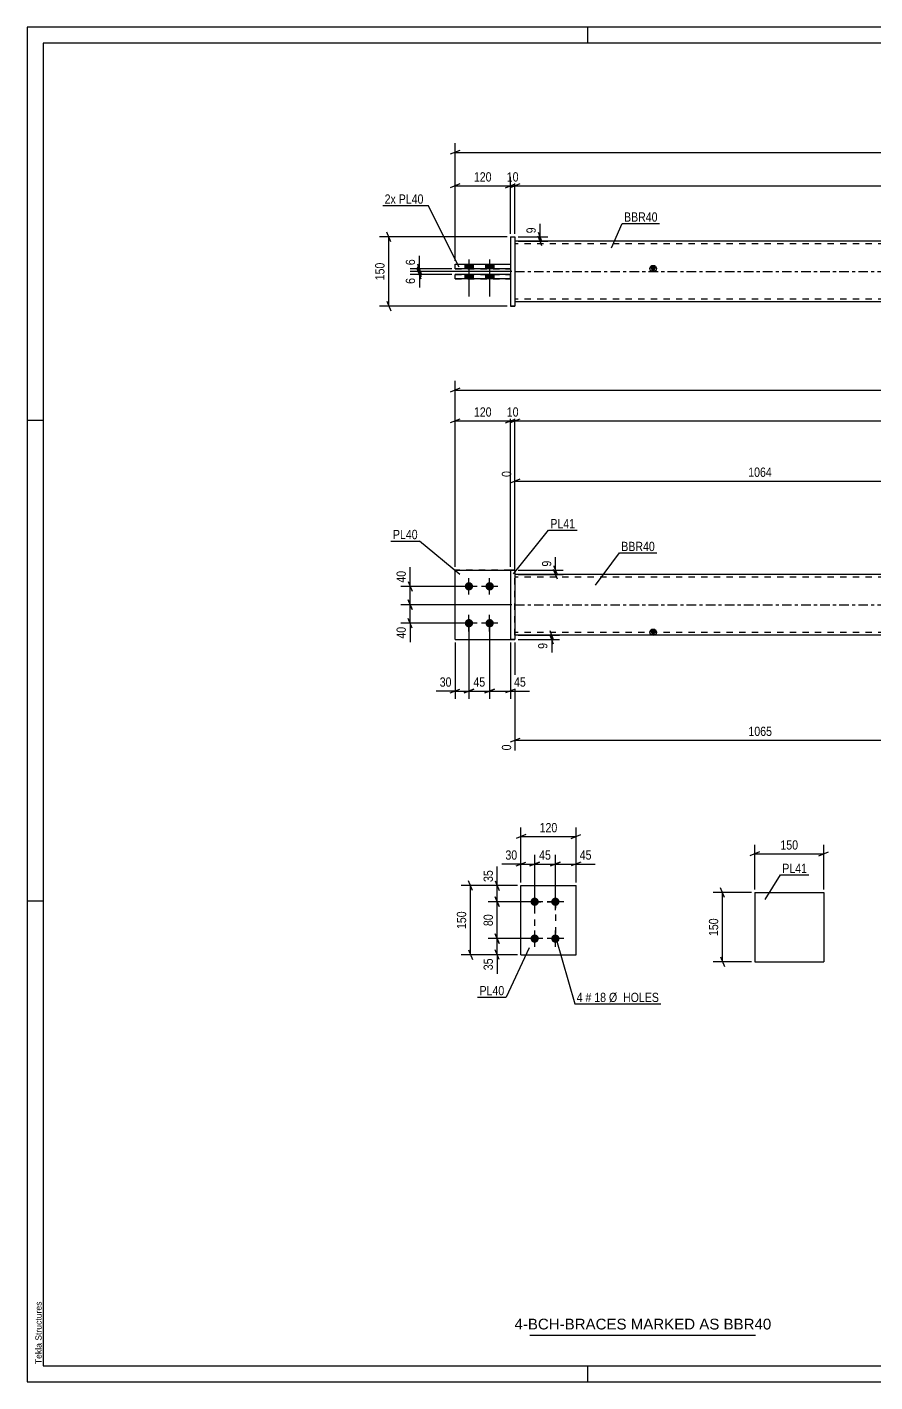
# Model space of a CAD drawing. Header units: millimetres. Extents: x 0 to 594, y 0 to 420.
# Drawn here: x 0 to 263.1, y 0 to 420 of the extents above; entities that cross this region are included whole.
import ezdxf

# ---------------------------------------------------------------- set-up
doc = ezdxf.new("R2010")
doc.units = ezdxf.units.MM
doc.linetypes.add('DXK_LINE_DOT2', pattern=[3.9198, 1.9599, -1.9599])
doc.linetypes.add('DXK_LINE_DOT3', pattern=[5.9187, 2.979, -0.9799, 0.9799, -0.9799])
doc.styles.add('Arial', font='ARIAL.TTF', dxfattribs={"height": 0.2})
doc.styles.add('Arial Narrow', font='ARIALN.TTF', dxfattribs={"height": 0.2})

# ---------------------------------------------------------------- blocks, each defined once
blk = doc.blocks.new('Unknown-581589519-1129')
at = {"color": 5, "linetype": 'Continuous'}
for p, q in [((594, 420), (0, 420)), ((0, 420), (0, 0)), ((174, 415), (174, 420)), ((589, 415), (5, 415)), ((5, 415), (5, 5)), ((5, 298), (0, 298)), ((5, 149), (0, 149)), ((5, 5), (589, 5)), ((174, 0), (174, 5)), ((0, 0), (594, 0))]:
    blk.add_line(p, q, dxfattribs=at)
at = {"color": 174, "linetype": 'Continuous', "style": 'Arial'}
blk.add_text('Tekla Structures', height=1.9102, rotation=90, dxfattribs=at).set_placement((4.5, 5.5))
blk = doc.blocks.new('Bolt-581589519-2187 - 2153')
at = {"linetype": 'Continuous'}
for points in [[(157.49, 147.56), (157.22, 147.59), (156.97, 147.67), (156.73, 147.8), (156.53, 147.98), (156.38, 148.2), (156.27, 148.45), (156.21, 148.71), (156.21, 148.98), (156.27, 149.24), (156.38, 149.49), (156.53, 149.7), (156.73, 149.88), (156.97, 150.02), (157.22, 150.1), (157.49, 150.13), (157.76, 150.1), (158.01, 150.02), (158.24, 149.88), (158.44, 149.7), (158.6, 149.49), (158.71, 149.24), (158.77, 148.98), (158.77, 148.71), (158.71, 148.45), (158.6, 148.2), (158.44, 147.98), (158.24, 147.8), (158.01, 147.67), (157.76, 147.59)], [(163.92, 147.56), (163.65, 147.59), (163.39, 147.67), (163.16, 147.8), (162.96, 147.98), (162.8, 148.2), (162.69, 148.45), (162.64, 148.71), (162.64, 148.98), (162.69, 149.24), (162.8, 149.49), (162.96, 149.7), (163.16, 149.88), (163.39, 150.02), (163.65, 150.1), (163.92, 150.13), (164.18, 150.1), (164.44, 150.02), (164.67, 149.88), (164.87, 149.7), (165.03, 149.49), (165.14, 149.24), (165.2, 148.98), (165.2, 148.71), (165.14, 148.45), (165.03, 148.2), (164.87, 147.98), (164.67, 147.8), (164.44, 147.67), (164.18, 147.59)], [(157.49, 136.13), (157.22, 136.16), (156.97, 136.24), (156.73, 136.37), (156.53, 136.55), (156.38, 136.77), (156.27, 137.02), (156.21, 137.28), (156.21, 137.55), (156.27, 137.81), (156.38, 138.06), (156.53, 138.28), (156.73, 138.46), (156.97, 138.59), (157.22, 138.67), (157.49, 138.7), (157.76, 138.67), (158.01, 138.59), (158.24, 138.46), (158.44, 138.28), (158.6, 138.06), (158.71, 137.81), (158.77, 137.55), (158.77, 137.28), (158.71, 137.02), (158.6, 136.77), (158.44, 136.55), (158.24, 136.37), (158.01, 136.24), (157.76, 136.16)], [(163.92, 136.13), (163.65, 136.16), (163.39, 136.24), (163.16, 136.37), (162.96, 136.55), (162.8, 136.77), (162.69, 137.02), (162.64, 137.28), (162.64, 137.55), (162.69, 137.81), (162.8, 138.06), (162.96, 138.28), (163.16, 138.46), (163.39, 138.59), (163.65, 138.67), (163.92, 138.7), (164.18, 138.67), (164.44, 138.59), (164.67, 138.46), (164.87, 138.28), (165.03, 138.06), (165.14, 137.81), (165.2, 137.55), (165.2, 137.28), (165.14, 137.02), (165.03, 136.77), (164.87, 136.55), (164.67, 136.37), (164.44, 136.24), (164.18, 136.16)]]:
    blk.add_hatch(color=1, dxfattribs=at).paths.add_polyline_path(points)
at = {"color": 1, "linetype": 'Continuous'}
for p, q in [((157.49, 146.27), (157.49, 151.42)), ((163.92, 146.27), (163.92, 151.42)), ((160.06, 148.84), (154.92, 148.84)), ((166.49, 148.84), (161.35, 148.84)), ((157.49, 134.84), (157.49, 139.99)), ((163.92, 134.84), (163.92, 139.99)), ((160.06, 137.42), (154.92, 137.42)), ((166.49, 137.42), (161.35, 137.42))]:
    blk.add_line(p, q, dxfattribs=at)
blk = doc.blocks.new('Part-581589519-2192 - 2153')
at = {"color": 2, "linetype": 'Continuous'}
for p, q in [((153.2, 132.41), (153.2, 153.84)), ((153.2, 153.84), (170.35, 153.84)), ((170.35, 132.41), (170.35, 153.84)), ((153.2, 132.41), (153.2, 132.41)), ((153.2, 132.41), (170.35, 132.41)), ((170.35, 132.41), (170.35, 132.41))]:
    blk.add_line(p, q, dxfattribs=at)
at = {"color": 7, "linetype": 'DXK_LINE_DOT2'}
for p, q in [((153.2, 153.84), (170.35, 153.84)), ((153.2, 132.41), (153.2, 132.41)), ((153.2, 132.41), (170.35, 132.41)), ((170.35, 132.41), (170.35, 132.41))]:
    blk.add_line(p, q, dxfattribs=at)
blk = doc.blocks.new('Part-581589519-1676 - 1670')
at = {"linetype": 'Continuous'}
blk.add_hatch(color=2, dxfattribs=at).paths.add_polyline_path([(194.24, 231.49), (193.44, 232.89), (195.04, 232.89)])
at = {"color": 2, "linetype": 'Continuous'}
for p, q in [((481.61, 250.35), (151.38, 250.35)), ((481.61, 231.49), (151.38, 231.49)), ((194.24, 231.49), (193.44, 232.89)), ((193.44, 232.89), (195.04, 232.89)), ((195.04, 232.89), (194.24, 231.49))]:
    blk.add_line(p, q, dxfattribs=at)
at = {"color": 7, "linetype": 'DXK_LINE_DOT2'}
for p, q in [((151.38, 231.49), (151.38, 250.35)), ((481.61, 249.49), (151.38, 249.49)), ((303.3, 250.35), (303.3, 249.49)), ((327.88, 250.35), (327.88, 249.49)), ((481.61, 231.49), (481.61, 250.35)), ((481.61, 232.35), (151.38, 232.35)), ((303.43, 231.49), (303.43, 232.35)), ((328.01, 231.49), (328.01, 232.35))]:
    blk.add_line(p, q, dxfattribs=at)
at = {"color": 7, "linetype": 'DXK_LINE_DOT3'}
blk.add_line((151.38, 240.92), (481.61, 240.92), dxfattribs=at)
at = {"color": 2, "linetype": 'Continuous'}
blk.add_circle((194.24, 232.39), 1, dxfattribs=at)
blk = doc.blocks.new('Bolt-581589519-1685 - 1670')
at = {"linetype": 'Continuous'}
for points in [[(137.09, 245.35), (136.83, 245.37), (136.57, 245.46), (136.34, 245.59), (136.14, 245.77), (135.98, 245.99), (135.87, 246.23), (135.82, 246.5), (135.82, 246.77), (135.87, 247.03), (135.98, 247.27), (136.14, 247.49), (136.34, 247.67), (136.57, 247.81), (136.83, 247.89), (137.09, 247.92), (137.36, 247.89), (137.62, 247.81), (137.85, 247.67), (138.05, 247.49), (138.21, 247.27), (138.32, 247.03), (138.37, 246.77), (138.37, 246.5), (138.32, 246.23), (138.21, 245.99), (138.05, 245.77), (137.85, 245.59), (137.62, 245.46), (137.36, 245.37)], [(143.52, 245.35), (143.26, 245.37), (143, 245.46), (142.77, 245.59), (142.57, 245.77), (142.41, 245.99), (142.3, 246.23), (142.24, 246.5), (142.24, 246.77), (142.3, 247.03), (142.41, 247.27), (142.57, 247.49), (142.77, 247.67), (143, 247.81), (143.26, 247.89), (143.52, 247.92), (143.79, 247.89), (144.05, 247.81), (144.28, 247.67), (144.48, 247.49), (144.64, 247.27), (144.75, 247.03), (144.8, 246.77), (144.8, 246.5), (144.75, 246.23), (144.64, 245.99), (144.48, 245.77), (144.28, 245.59), (144.05, 245.46), (143.79, 245.37)], [(137.09, 233.92), (136.83, 233.95), (136.57, 234.03), (136.34, 234.16), (136.14, 234.34), (135.98, 234.56), (135.87, 234.81), (135.82, 235.07), (135.82, 235.34), (135.87, 235.6), (135.98, 235.85), (136.14, 236.06), (136.34, 236.24), (136.57, 236.38), (136.83, 236.46), (137.09, 236.49), (137.36, 236.46), (137.62, 236.38), (137.85, 236.24), (138.05, 236.06), (138.21, 235.85), (138.32, 235.6), (138.37, 235.34), (138.37, 235.07), (138.32, 234.81), (138.21, 234.56), (138.05, 234.34), (137.85, 234.16), (137.62, 234.03), (137.36, 233.95)], [(143.52, 233.92), (143.26, 233.95), (143, 234.03), (142.77, 234.16), (142.57, 234.34), (142.41, 234.56), (142.3, 234.81), (142.24, 235.07), (142.24, 235.34), (142.3, 235.6), (142.41, 235.85), (142.57, 236.06), (142.77, 236.24), (143, 236.38), (143.26, 236.46), (143.52, 236.49), (143.79, 236.46), (144.05, 236.38), (144.28, 236.24), (144.48, 236.06), (144.64, 235.85), (144.75, 235.6), (144.8, 235.34), (144.8, 235.07), (144.75, 234.81), (144.64, 234.56), (144.48, 234.34), (144.28, 234.16), (144.05, 234.03), (143.79, 233.95)]]:
    blk.add_hatch(color=1, dxfattribs=at).paths.add_polyline_path(points)
at = {"color": 1, "linetype": 'Continuous'}
for p, q in [((137.09, 244.06), (137.09, 249.2)), ((143.52, 244.06), (143.52, 249.2)), ((139.67, 246.63), (134.52, 246.63)), ((146.09, 246.63), (140.95, 246.63)), ((139.67, 235.2), (134.52, 235.2)), ((137.09, 232.63), (137.09, 237.77)), ((146.09, 235.2), (140.95, 235.2)), ((143.52, 232.63), (143.52, 237.77))]:
    blk.add_line(p, q, dxfattribs=at)
blk = doc.blocks.new('Part-581589519-1696 - 1670')
at = {"color": 2, "linetype": 'Continuous'}
for p, q in [((151.38, 251.63), (149.95, 251.63)), ((149.95, 251.63), (149.95, 230.2)), ((151.38, 251.63), (151.38, 251.63)), ((151.38, 251.63), (151.38, 230.2)), ((149.95, 230.2), (151.38, 230.2))]:
    blk.add_line(p, q, dxfattribs=at)
at = {"color": 7, "linetype": 'DXK_LINE_DOT2'}
for p, q in [((149.95, 251.63), (151.38, 251.63)), ((151.38, 230.2), (149.95, 230.2))]:
    blk.add_line(p, q, dxfattribs=at)
blk = doc.blocks.new('Part-581589519-1701 - 1670')
at = {"color": 7, "linetype": 'DXK_LINE_DOT2'}
for p, q in [((132.81, 230.2), (132.81, 251.63)), ((132.81, 251.63), (149.95, 251.63)), ((149.95, 251.63), (132.81, 251.63)), ((149.95, 251.63), (149.95, 230.2)), ((132.81, 230.2), (132.81, 230.2)), ((132.81, 230.2), (149.95, 230.2)), ((132.81, 230.2), (149.95, 230.2)), ((149.95, 230.2), (149.95, 230.2))]:
    blk.add_line(p, q, dxfattribs=at)
blk = doc.blocks.new('Part-581589519-1706 - 1670')
at = {"color": 2, "linetype": 'Continuous'}
for p, q in [((132.81, 230.2), (132.81, 251.63)), ((132.81, 251.63), (149.95, 251.63)), ((132.81, 230.2), (132.81, 230.2)), ((132.81, 230.2), (149.95, 230.2))]:
    blk.add_line(p, q, dxfattribs=at)
at = {"color": 7, "linetype": 'DXK_LINE_DOT2'}
for p, q in [((149.95, 251.63), (132.81, 251.63)), ((149.95, 251.63), (149.95, 230.2)), ((132.81, 230.2), (132.81, 230.2)), ((132.81, 230.2), (149.95, 230.2)), ((149.95, 230.2), (149.95, 230.2))]:
    blk.add_line(p, q, dxfattribs=at)
blk = doc.blocks.new('Part-581589519-1417 - 1366')
at = {"color": 2, "linetype": 'Continuous'}
for p, q in [((132.81, 341.91), (132.81, 343.34)), ((149.95, 343.34), (132.81, 343.34)), ((132.81, 341.91), (132.81, 341.91)), ((149.95, 341.91), (132.81, 341.91)), ((149.95, 341.91), (149.95, 343.34)), ((149.95, 341.91), (149.95, 341.91))]:
    blk.add_line(p, q, dxfattribs=at)
at = {"color": 7, "linetype": 'DXK_LINE_DOT2'}
for p, q in [((132.81, 343.34), (149.95, 343.34)), ((132.81, 341.91), (149.95, 341.91))]:
    blk.add_line(p, q, dxfattribs=at)
blk = doc.blocks.new('Bolt-581589519-1370 - 1366')
at = {"linetype": 'Continuous'}
for points in [[(135.81, 345.06), (138.38, 345.06), (138.38, 346.49), (135.81, 346.49)], [(135.81, 345.06), (138.38, 345.06), (138.38, 346.49), (135.81, 346.49)], [(142.24, 345.06), (144.81, 345.06), (144.81, 346.49), (142.24, 346.49)], [(142.24, 345.06), (144.81, 345.06), (144.81, 346.49), (142.24, 346.49)], [(135.81, 341.91), (138.38, 341.91), (138.38, 343.34), (135.81, 343.34)], [(135.81, 341.91), (138.38, 341.91), (138.38, 343.34), (135.81, 343.34)], [(142.24, 341.91), (144.81, 341.91), (144.81, 343.34), (142.24, 343.34)], [(142.24, 341.91), (144.81, 341.91), (144.81, 343.34), (142.24, 343.34)]]:
    blk.add_hatch(color=1, dxfattribs=at).paths.add_polyline_path(points)
at = {"color": 1, "linetype": 'Continuous'}
for p, q in [((135.81, 346.49), (135.81, 345.06)), ((135.81, 346.49), (135.81, 345.06)), ((137.09, 347.92), (137.09, 336.49)), ((137.09, 347.92), (137.09, 336.49)), ((138.38, 346.49), (138.38, 345.06)), ((138.38, 346.49), (138.38, 345.06)), ((142.24, 346.49), (142.24, 345.06)), ((142.24, 346.49), (142.24, 345.06)), ((143.52, 347.92), (143.52, 336.49)), ((143.52, 347.92), (143.52, 336.49)), ((144.81, 346.49), (144.81, 345.06)), ((144.81, 346.49), (144.81, 345.06)), ((135.81, 343.34), (135.81, 341.91)), ((135.81, 343.34), (135.81, 341.91)), ((138.38, 343.34), (138.38, 341.91)), ((138.38, 343.34), (138.38, 341.91)), ((142.24, 343.34), (142.24, 341.91)), ((142.24, 343.34), (142.24, 341.91)), ((144.81, 343.34), (144.81, 341.91)), ((144.81, 343.34), (144.81, 341.91))]:
    blk.add_line(p, q, dxfattribs=at)
blk = doc.blocks.new('Part-581589519-1412 - 1366')
at = {"color": 2, "linetype": 'Continuous'}
for p, q in [((132.81, 345.06), (132.81, 346.49)), ((132.81, 346.49), (149.95, 346.49)), ((132.81, 345.06), (132.81, 345.06)), ((149.95, 345.06), (132.81, 345.06)), ((149.95, 346.49), (149.95, 345.06)), ((149.95, 345.06), (149.95, 345.06))]:
    blk.add_line(p, q, dxfattribs=at)
at = {"color": 7, "linetype": 'DXK_LINE_DOT2'}
for p, q in [((132.81, 346.49), (149.95, 346.49)), ((132.81, 345.06), (149.95, 345.06))]:
    blk.add_line(p, q, dxfattribs=at)
blk = doc.blocks.new('Part-581589519-1397 - 1366')
at = {"color": 2, "linetype": 'Continuous'}
for p, q in [((149.95, 354.95), (151.38, 354.95)), ((149.95, 354.95), (149.95, 333.52)), ((151.38, 354.95), (151.38, 354.95)), ((151.38, 354.95), (151.38, 333.52)), ((151.38, 333.52), (149.95, 333.52)), ((149.95, 333.52), (149.95, 333.52))]:
    blk.add_line(p, q, dxfattribs=at)
at = {"color": 7, "linetype": 'DXK_LINE_DOT2'}
for p, q in [((149.95, 354.95), (151.38, 354.95)), ((149.95, 333.52), (151.38, 333.52)), ((149.95, 333.52), (149.95, 333.52))]:
    blk.add_line(p, q, dxfattribs=at)
blk = doc.blocks.new('Part-581589519-1454 - 1366')
at = {"linetype": 'Continuous'}
blk.add_hatch(color=2, dxfattribs=at).paths.add_polyline_path([(194.24, 344.23), (193.44, 345.63), (195.04, 345.63)])
at = {"color": 2, "linetype": 'Continuous'}
for p, q in [((481.61, 353.66), (151.38, 353.66)), ((194.24, 344.23), (193.44, 345.63)), ((193.44, 345.63), (195.04, 345.63)), ((195.04, 345.63), (194.24, 344.23)), ((327.88, 345.23), (303.3, 345.23)), ((303.3, 345.23), (303.3, 343.23)), ((303.43, 345.09), (303.43, 345.23)), ((327.88, 345.23), (327.88, 343.23)), ((327.88, 343.23), (303.3, 343.23)), ((303.43, 343.37), (303.43, 343.23)), ((481.61, 334.8), (151.38, 334.8))]:
    blk.add_line(p, q, dxfattribs=at)
at = {"color": 7, "linetype": 'DXK_LINE_DOT2'}
for p, q in [((151.38, 353.66), (151.38, 334.8)), ((481.61, 352.8), (151.38, 352.8)), ((481.61, 353.66), (481.61, 334.8)), ((303.43, 345.23), (303.43, 343.37)), ((327.88, 345.23), (328.01, 345.23)), ((328.01, 345.23), (328.01, 343.23)), ((328.01, 343.23), (327.88, 343.23)), ((481.61, 335.66), (151.38, 335.66))]:
    blk.add_line(p, q, dxfattribs=at)
at = {"color": 7, "linetype": 'DXK_LINE_DOT3'}
blk.add_line((151.38, 344.23), (481.61, 344.23), dxfattribs=at)
at = {"color": 2, "linetype": 'Continuous'}
blk.add_circle((194.24, 345.13), 1, dxfattribs=at)
blk = doc.blocks.new('Part-581589519-2396 - 2390')
at = {"color": 2, "linetype": 'Continuous'}
for p, q in [((225.77, 151.68), (225.77, 130.25)), ((225.77, 151.68), (247.19, 151.68)), ((247.19, 151.68), (247.2, 130.25)), ((225.77, 130.25), (247.2, 130.25))]:
    blk.add_line(p, q, dxfattribs=at)
blk = doc.blocks.new('Rectangle-581589519-2376 - 2153')
at = {"color": 1, "linetype": 'DXK_LINE_DOT2'}
blk.add_lwpolyline([(157.49, 148.84), (163.92, 148.84), (163.92, 137.42), (157.49, 137.42), (157.49, 148.84)], close=True, dxfattribs=at)
blk = doc.blocks.new('StraightDimension-581589519-2360 - 2153')
at = {"color": 7, "linetype": 'Continuous'}
for p, q in [((154.7, 169.65), (151.7, 168.45)), ((153.2, 154.84), (153.2, 171.9)), ((153.2, 169.05), (170.35, 169.05)), ((168.85, 168.45), (171.85, 169.65)), ((170.35, 154.84), (170.35, 171.9))]:
    blk.add_line(p, q, dxfattribs=at)
at = {"color": 0}
blk.add_wipeout([(165.12, 169.8), (165.12, 174), (158.43, 174), (158.43, 169.8)], dxfattribs=at)
at = {"color": 3, "style": 'Arial Narrow'}
blk.add_text('120', height=2.863, dxfattribs=at).set_placement((159.03, 170.4))
blk = doc.blocks.new('StraightDimension-581589519-2292 - 2153')
at = {"color": 7, "linetype": 'Continuous'}
for p, q in [((145.26, 138.92), (146.46, 135.92)), ((156.49, 137.42), (143.01, 137.42)), ((145.86, 132.42), (145.86, 137.42)), ((152.2, 132.42), (143.01, 132.42)), ((146.46, 130.92), (145.26, 133.92))]:
    blk.add_line(p, q, dxfattribs=at)
at = {"color": 0}
blk.add_wipeout([(145.11, 131.89), (140.91, 131.89), (140.91, 127.03), (145.11, 127.03)], dxfattribs=at)
at = {"color": 7, "linetype": 'Continuous'}
blk.add_line((145.86, 132.42), (145.86, 126.51), dxfattribs=at)
blk.add_line((145.86, 132.42), (145.86, 126.51), dxfattribs=at)
at = {"color": 3, "style": 'Arial Narrow'}
blk.add_text('35', height=2.863, rotation=90.0002, dxfattribs=at).set_placement((144.51, 127.63))
blk = doc.blocks.new('StraightDimension-581589519-2269 - 2153')
at = {"color": 7, "linetype": 'Continuous'}
for p, q in [((152.2, 153.84), (143.01, 153.84)), ((145.26, 155.34), (146.46, 152.34)), ((145.86, 148.84), (145.86, 153.84)), ((156.49, 148.84), (143.01, 148.84)), ((146.46, 147.34), (145.26, 150.34))]:
    blk.add_line(p, q, dxfattribs=at)
at = {"color": 0}
blk.add_wipeout([(145.11, 159.23), (140.91, 159.23), (140.91, 154.37), (145.11, 154.37)], dxfattribs=at)
at = {"color": 7, "linetype": 'Continuous'}
blk.add_line((145.86, 153.84), (145.86, 159.75), dxfattribs=at)
blk.add_line((145.86, 153.84), (145.86, 159.75), dxfattribs=at)
at = {"color": 3, "style": 'Arial Narrow'}
blk.add_text('35', height=2.863, rotation=90.0002, dxfattribs=at).set_placement((144.51, 154.97))
blk = doc.blocks.new('StraightDimension-581589519-2282 - 2153')
at = {"color": 7, "linetype": 'Continuous'}
for p, q in [((156.49, 148.84), (143.01, 148.84)), ((145.26, 150.34), (146.46, 147.34)), ((145.86, 137.42), (145.86, 148.84)), ((146.46, 135.92), (145.26, 138.92)), ((156.49, 137.42), (143.01, 137.42))]:
    blk.add_line(p, q, dxfattribs=at)
at = {"color": 0}
blk.add_wipeout([(145.11, 145.56), (140.91, 145.56), (140.91, 140.7), (145.11, 140.7)], dxfattribs=at)
at = {"color": 3, "style": 'Arial Narrow'}
blk.add_text('80', height=2.863, rotation=90.0002, dxfattribs=at).set_placement((144.51, 141.3))
blk = doc.blocks.new('StraightDimension-581589519-2306 - 2153')
at = {"color": 7, "linetype": 'Continuous'}
for p, q in [((152.2, 153.84), (134.72, 153.84)), ((138.17, 152.34), (136.97, 155.34)), ((137.57, 132.42), (137.57, 153.84)), ((152.2, 132.42), (134.72, 132.42)), ((136.97, 133.92), (138.17, 130.92))]:
    blk.add_line(p, q, dxfattribs=at)
at = {"color": 0}
blk.add_wipeout([(136.82, 146.47), (132.62, 146.47), (132.62, 139.79), (136.82, 139.79)], dxfattribs=at)
at = {"color": 3, "style": 'Arial Narrow'}
blk.add_text('150', height=2.863, rotation=90.0002, dxfattribs=at).set_placement((136.22, 140.39))
blk = doc.blocks.new('StraightDimension-581589519-2323 - 2153')
at = {"color": 7, "linetype": 'Continuous'}
for p, q in [((162.42, 159.95), (165.42, 161.15)), ((163.92, 149.84), (163.92, 163.4)), ((163.92, 160.55), (170.35, 160.55)), ((171.85, 161.15), (168.85, 159.95)), ((170.35, 154.84), (170.35, 163.4))]:
    blk.add_line(p, q, dxfattribs=at)
at = {"color": 0}
blk.add_wipeout([(175.73, 161.3), (175.73, 165.5), (170.87, 165.5), (170.87, 161.3)], dxfattribs=at)
at = {"color": 7, "linetype": 'Continuous'}
blk.add_line((170.35, 160.55), (176.25, 160.55), dxfattribs=at)
blk.add_line((170.35, 160.55), (176.25, 160.55), dxfattribs=at)
at = {"color": 3, "style": 'Arial Narrow'}
blk.add_text('45', height=2.863, dxfattribs=at).set_placement((171.47, 161.9))
blk = doc.blocks.new('StraightDimension-581589519-2336 - 2153')
at = {"color": 7, "linetype": 'Continuous'}
for p, q in [((155.99, 159.95), (158.99, 161.15)), ((157.49, 149.84), (157.49, 163.4)), ((157.49, 160.55), (163.92, 160.55)), ((165.42, 161.15), (162.42, 159.95)), ((163.92, 149.84), (163.92, 163.4))]:
    blk.add_line(p, q, dxfattribs=at)
at = {"color": 0}
blk.add_wipeout([(163.13, 161.3), (163.13, 165.5), (158.27, 165.5), (158.27, 161.3)], dxfattribs=at)
at = {"color": 3, "style": 'Arial Narrow'}
blk.add_text('45', height=2.863, dxfattribs=at).set_placement((158.87, 161.9))
blk = doc.blocks.new('StraightDimension-581589519-2346 - 2153')
at = {"color": 7, "linetype": 'Continuous'}
for p, q in [((151.7, 159.95), (154.7, 161.15)), ((153.2, 154.84), (153.2, 163.4)), ((153.2, 160.55), (157.49, 160.55)), ((158.99, 161.15), (155.99, 159.95)), ((157.49, 149.84), (157.49, 163.4))]:
    blk.add_line(p, q, dxfattribs=at)
at = {"color": 0}
blk.add_wipeout([(152.68, 161.3), (152.68, 165.5), (147.82, 165.5), (147.82, 161.3)], dxfattribs=at)
at = {"color": 7, "linetype": 'Continuous'}
blk.add_line((153.2, 160.55), (147.3, 160.55), dxfattribs=at)
blk.add_line((153.2, 160.55), (147.3, 160.55), dxfattribs=at)
at = {"color": 3, "style": 'Arial Narrow'}
blk.add_text('30', height=2.863, dxfattribs=at).set_placement((148.42, 161.9))
blk = doc.blocks.new('StraightDimension-581589519-2970 - 1670')
at = {"color": 7, "linetype": 'Continuous'}
for p, q in [((151.38, 229.2), (151.38, 195.78)), ((303.58, 230.49), (303.58, 190.3)), ((152.88, 199.51), (149.88, 198.31)), ((151.38, 198.91), (303.58, 198.91)), ((302.08, 198.31), (305.08, 199.51))]:
    blk.add_line(p, q, dxfattribs=at)
at = {"color": 0}
blk.add_wipeout([(231.73, 199.66), (231.73, 203.86), (223.22, 203.86), (223.22, 199.66)], dxfattribs=at)
at = {"color": 0, "linetype": 'Continuous'}
for points in [[(150.78, 198.21), (146.58, 198.21), (146.58, 195.18), (150.78, 195.18)], [(302.98, 198.21), (298.78, 198.21), (298.78, 189.7), (302.98, 189.7)]]:
    blk.add_wipeout(points, dxfattribs=at)
at = {"color": 3, "style": 'Arial Narrow'}
blk.add_text('1065', height=2.863, dxfattribs=at).set_placement((223.82, 200.26))
at = {"color": 3, "linetype": 'Continuous', "style": 'Arial Narrow'}
for s, height, p in [('0', 2.86, (150.18, 195.78)), ('1065', 2.863, (302.38, 190.3))]:
    blk.add_text(s, height=height, rotation=90.0002, dxfattribs=at).set_placement(p)
blk = doc.blocks.new('StraightDimension-581589519-1886 - 1670')
at = {"color": 7, "linetype": 'Continuous'}
for p, q in [((163.38, 253.13), (164.58, 250.13)), ((152.38, 251.63), (166.38, 251.63)), ((152.38, 250.35), (166.38, 250.35)), ((164.58, 248.85), (163.38, 251.85)), ((163.98, 250.35), (163.98, 251.63))]:
    blk.add_line(p, q, dxfattribs=at)
at = {"color": 0}
blk.add_wipeout([(163.23, 255.18), (159.03, 255.18), (159.03, 252.16), (163.23, 252.16)], dxfattribs=at)
at = {"color": 7, "linetype": 'Continuous'}
blk.add_line((163.98, 251.63), (163.98, 255.71), dxfattribs=at)
blk.add_line((163.98, 251.63), (163.98, 255.71), dxfattribs=at)
at = {"color": 3, "style": 'Arial Narrow'}
blk.add_text('9', height=2.86, rotation=90.0002, dxfattribs=at).set_placement((162.63, 252.76))
blk = doc.blocks.new('StraightDimension-581589519-1809 - 1670')
at = {"color": 7, "linetype": 'Continuous'}
for p, q in [((137.09, 234.2), (137.09, 211.78)), ((143.52, 234.2), (143.52, 211.78)), ((135.59, 213.58), (138.59, 214.78)), ((145.02, 214.78), (142.02, 213.58)), ((137.09, 214.18), (143.52, 214.18))]:
    blk.add_line(p, q, dxfattribs=at)
at = {"color": 0}
blk.add_wipeout([(142.74, 214.93), (142.74, 219.13), (137.88, 219.13), (137.88, 214.93)], dxfattribs=at)
at = {"color": 3, "style": 'Arial Narrow'}
blk.add_text('45', height=2.863, dxfattribs=at).set_placement((138.48, 215.53))
blk = doc.blocks.new('StraightDimension-581589519-1722 - 1670')
at = {"color": 7, "linetype": 'Continuous'}
for p, q in [((134.31, 308.04), (131.31, 306.84)), ((132.81, 252.63), (132.81, 310.29)), ((132.81, 307.44), (500.18, 307.44)), ((498.68, 306.84), (501.68, 308.04)), ((500.18, 252.63), (500.18, 310.29))]:
    blk.add_line(p, q, dxfattribs=at)
at = {"color": 0}
blk.add_wipeout([(320.75, 308.19), (320.75, 312.39), (312.24, 312.39), (312.24, 308.19)], dxfattribs=at)
at = {"color": 3, "style": 'Arial Narrow'}
blk.add_text('2572', height=2.863, dxfattribs=at).set_placement((312.84, 308.79))
blk = doc.blocks.new('StraightDimension-581589519-4063 - 1670')
at = {"color": 7, "linetype": 'Continuous'}
for p, q in [((134.31, 298.5), (131.31, 297.3)), ((132.81, 252.63), (132.81, 300.75)), ((148.45, 297.3), (151.45, 298.5)), ((149.95, 252.63), (149.95, 300.75)), ((132.81, 297.9), (149.95, 297.9))]:
    blk.add_line(p, q, dxfattribs=at)
at = {"color": 0}
blk.add_wipeout([(144.72, 298.65), (144.72, 302.85), (138.04, 302.85), (138.04, 298.65)], dxfattribs=at)
at = {"color": 3, "style": 'Arial Narrow'}
blk.add_text('120', height=2.863, dxfattribs=at).set_placement((138.64, 299.25))
blk = doc.blocks.new('StraightDimension-581589519-1799 - 1670')
at = {"color": 7, "linetype": 'Continuous'}
for p, q in [((137.09, 234.2), (137.09, 211.78)), ((132.81, 229.2), (132.81, 211.78)), ((131.31, 213.58), (134.31, 214.78)), ((138.59, 214.78), (135.59, 213.58)), ((132.81, 214.18), (137.09, 214.18))]:
    blk.add_line(p, q, dxfattribs=at)
at = {"color": 0}
blk.add_wipeout([(132.28, 214.93), (132.28, 219.13), (127.43, 219.13), (127.43, 214.93)], dxfattribs=at)
at = {"color": 7, "linetype": 'Continuous'}
blk.add_line((132.81, 214.18), (126.9, 214.18), dxfattribs=at)
blk.add_line((132.81, 214.18), (126.9, 214.18), dxfattribs=at)
at = {"color": 3, "style": 'Arial Narrow'}
blk.add_text('30', height=2.863, dxfattribs=at).set_placement((128.03, 215.53))
blk = doc.blocks.new('StraightDimension-581589519-1816 - 1670')
at = {"color": 7, "linetype": 'Continuous'}
for p, q in [((143.52, 234.2), (143.52, 211.78)), ((149.95, 229.2), (149.95, 211.78)), ((142.02, 213.58), (145.02, 214.78)), ((151.45, 214.78), (148.45, 213.58)), ((143.52, 214.18), (149.95, 214.18))]:
    blk.add_line(p, q, dxfattribs=at)
at = {"color": 0}
blk.add_wipeout([(155.33, 214.93), (155.33, 219.13), (150.48, 219.13), (150.48, 214.93)], dxfattribs=at)
at = {"color": 7, "linetype": 'Continuous'}
blk.add_line((149.95, 214.18), (155.86, 214.18), dxfattribs=at)
blk.add_line((149.95, 214.18), (155.86, 214.18), dxfattribs=at)
at = {"color": 3, "style": 'Arial Narrow'}
blk.add_text('45', height=2.863, dxfattribs=at).set_placement((151.08, 215.53))
blk = doc.blocks.new('StraightDimension-581589519-1877 - 1670')
at = {"color": 7, "linetype": 'Continuous'}
for p, q in [((152.38, 231.49), (165.18, 231.49)), ((162.18, 232.99), (163.38, 229.99)), ((163.38, 228.7), (162.18, 231.7)), ((162.78, 230.2), (162.78, 231.49)), ((152.38, 230.2), (165.18, 230.2))]:
    blk.add_line(p, q, dxfattribs=at)
at = {"color": 0}
blk.add_wipeout([(162.03, 229.68), (157.83, 229.68), (157.83, 226.65), (162.03, 226.65)], dxfattribs=at)
at = {"color": 7, "linetype": 'Continuous'}
blk.add_line((162.78, 230.2), (162.78, 226.13), dxfattribs=at)
blk.add_line((162.78, 230.2), (162.78, 226.13), dxfattribs=at)
at = {"color": 3, "style": 'Arial Narrow'}
blk.add_text('9', height=2.86, rotation=90.0002, dxfattribs=at).set_placement((161.43, 227.25))
blk = doc.blocks.new('StraightDimension-581589519-1895 - 1670')
at = {"color": 7, "linetype": 'Continuous'}
for p, q in [((118.25, 248.13), (119.45, 245.13)), ((136.09, 246.63), (116, 246.63)), ((118.85, 240.92), (118.85, 246.63)), ((150.38, 240.92), (116, 240.92)), ((119.45, 239.42), (118.25, 242.42))]:
    blk.add_line(p, q, dxfattribs=at)
at = {"color": 0}
blk.add_wipeout([(118.1, 252.01), (113.9, 252.01), (113.9, 247.16), (118.1, 247.16)], dxfattribs=at)
at = {"color": 7, "linetype": 'Continuous'}
blk.add_line((118.85, 246.63), (118.85, 252.54), dxfattribs=at)
blk.add_line((118.85, 246.63), (118.85, 252.54), dxfattribs=at)
at = {"color": 3, "style": 'Arial Narrow'}
blk.add_text('40', height=2.863, rotation=90.0002, dxfattribs=at).set_placement((117.5, 247.76))
blk = doc.blocks.new('StraightDimension-581589519-1908 - 1670')
at = {"color": 7, "linetype": 'Continuous'}
for p, q in [((150.38, 240.92), (116, 240.92)), ((118.25, 242.42), (119.45, 239.42)), ((118.85, 235.2), (118.85, 240.92)), ((136.09, 235.2), (116, 235.2)), ((119.45, 233.7), (118.25, 236.7))]:
    blk.add_line(p, q, dxfattribs=at)
at = {"color": 0}
blk.add_wipeout([(118.1, 234.68), (113.9, 234.68), (113.9, 229.82), (118.1, 229.82)], dxfattribs=at)
at = {"color": 7, "linetype": 'Continuous'}
blk.add_line((118.85, 235.2), (118.85, 229.3), dxfattribs=at)
blk.add_line((118.85, 235.2), (118.85, 229.3), dxfattribs=at)
at = {"color": 3, "style": 'Arial Narrow'}
blk.add_text('40', height=2.863, rotation=90.0002, dxfattribs=at).set_placement((117.5, 230.42))
blk = doc.blocks.new('StraightDimension-581589519-2836 - 1670')
at = {"color": 7, "linetype": 'Continuous'}
for p, q in [((303.44, 251.35), (303.44, 287.85)), ((151.38, 251.35), (151.38, 282.37)), ((152.88, 279.84), (149.88, 278.64)), ((151.38, 279.24), (303.44, 279.24)), ((301.94, 278.64), (304.94, 279.84))]:
    blk.add_line(p, q, dxfattribs=at)
at = {"color": 0, "linetype": 'Continuous'}
for points in [[(302.84, 288.45), (298.64, 288.45), (298.64, 279.94), (302.84, 279.94)], [(150.78, 282.97), (146.58, 282.97), (146.58, 279.94), (150.78, 279.94)]]:
    blk.add_wipeout(points, dxfattribs=at)
at = {"color": 0}
blk.add_wipeout([(231.67, 279.99), (231.67, 284.19), (223.15, 284.19), (223.15, 279.99)], dxfattribs=at)
at = {"color": 3, "linetype": 'Continuous', "style": 'Arial Narrow'}
for s, height, p in [('1064', 2.863, (302.24, 280.54)), ('0', 2.86, (150.18, 280.54))]:
    blk.add_text(s, height=height, rotation=90.0002, dxfattribs=at).set_placement(p)
at = {"color": 3, "style": 'Arial Narrow'}
blk.add_text('1064', height=2.863, dxfattribs=at).set_placement((223.75, 280.59))
blk = doc.blocks.new('StraightDimension-581589519-4061 - 1670')
at = {"color": 7, "linetype": 'Continuous'}
for p, q in [((152.88, 298.5), (149.88, 297.3)), ((151.38, 252.63), (151.38, 300.75)), ((480.11, 297.3), (483.11, 298.5)), ((481.61, 252.63), (481.61, 300.75)), ((151.38, 297.9), (481.61, 297.9))]:
    blk.add_line(p, q, dxfattribs=at)
at = {"color": 0}
blk.add_wipeout([(320.75, 298.65), (320.75, 302.85), (312.24, 302.85), (312.24, 298.65)], dxfattribs=at)
at = {"color": 3, "style": 'Arial Narrow'}
blk.add_text('2312', height=2.863, dxfattribs=at).set_placement((312.84, 299.25))
blk = doc.blocks.new('StraightDimension-581589519-4062 - 1670')
at = {"color": 7, "linetype": 'Continuous'}
for p, q in [((148.45, 297.3), (151.45, 298.5)), ((152.88, 298.5), (149.88, 297.3)), ((149.95, 252.63), (149.95, 300.75)), ((151.38, 252.63), (151.38, 300.75)), ((149.95, 297.9), (151.38, 297.9))]:
    blk.add_line(p, q, dxfattribs=at)
at = {"color": 0}
blk.add_wipeout([(153.09, 298.65), (153.09, 302.85), (148.24, 302.85), (148.24, 298.65)], dxfattribs=at)
at = {"color": 3, "style": 'Arial Narrow'}
blk.add_text('10', height=2.863, dxfattribs=at).set_placement((148.84, 299.25))
blk = doc.blocks.new('StraightDimension-581589519-1573 - 1366')
at = {"color": 7, "linetype": 'Continuous'}
for p, q in [((152.88, 371.38), (149.88, 370.18)), ((151.38, 355.95), (151.38, 373.63)), ((151.38, 370.78), (481.61, 370.78)), ((480.11, 370.18), (483.11, 371.38)), ((481.61, 355.95), (481.61, 373.63))]:
    blk.add_line(p, q, dxfattribs=at)
at = {"color": 0}
blk.add_wipeout([(320.75, 371.53), (320.75, 375.73), (312.24, 375.73), (312.24, 371.53)], dxfattribs=at)
at = {"color": 3, "style": 'Arial Narrow'}
blk.add_text('2312', height=2.863, dxfattribs=at).set_placement((312.84, 372.13))
blk = doc.blocks.new('StraightDimension-581589519-1522 - 1366')
at = {"color": 7, "linetype": 'Continuous'}
for p, q in [((148.95, 354.95), (109.38, 354.95)), ((112.83, 353.45), (111.63, 356.45)), ((112.23, 333.52), (112.23, 354.95)), ((148.95, 333.52), (109.38, 333.52)), ((111.63, 335.02), (112.83, 332.02))]:
    blk.add_line(p, q, dxfattribs=at)
at = {"color": 0}
blk.add_wipeout([(111.48, 347.57), (107.28, 347.57), (107.28, 340.89), (111.48, 340.89)], dxfattribs=at)
at = {"color": 3, "style": 'Arial Narrow'}
blk.add_text('150', height=2.863, rotation=90.0002, dxfattribs=at).set_placement((110.88, 341.49))
blk = doc.blocks.new('StraightDimension-581589519-1486 - 1366')
at = {"color": 7, "linetype": 'Continuous'}
for p, q in [((131.81, 345.06), (118.87, 345.06)), ((121.12, 346.56), (122.32, 343.56)), ((122.32, 342.73), (121.12, 345.73)), ((121.72, 344.23), (121.72, 345.06)), ((150.38, 344.23), (118.87, 344.23))]:
    blk.add_line(p, q, dxfattribs=at)
at = {"color": 0}
blk.add_wipeout([(120.97, 348.62), (116.77, 348.62), (116.77, 345.59), (120.97, 345.59)], dxfattribs=at)
at = {"color": 7, "linetype": 'Continuous'}
blk.add_line((121.72, 345.06), (121.72, 349.14), dxfattribs=at)
blk.add_line((121.72, 345.06), (121.72, 349.14), dxfattribs=at)
at = {"color": 3, "style": 'Arial Narrow'}
blk.add_text('6', height=2.86, rotation=90.0002, dxfattribs=at).set_placement((120.37, 346.19))
blk = doc.blocks.new('StraightDimension-581589519-1553 - 1366')
at = {"color": 7, "linetype": 'Continuous'}
for p, q in [((148.45, 370.18), (151.45, 371.38)), ((152.88, 371.38), (149.88, 370.18)), ((149.95, 355.95), (149.95, 373.63)), ((149.95, 370.78), (151.38, 370.78)), ((151.38, 355.95), (151.38, 373.63))]:
    blk.add_line(p, q, dxfattribs=at)
at = {"color": 0}
blk.add_wipeout([(153.09, 371.53), (153.09, 375.73), (148.24, 375.73), (148.24, 371.53)], dxfattribs=at)
at = {"color": 3, "style": 'Arial Narrow'}
blk.add_text('10', height=2.863, dxfattribs=at).set_placement((148.84, 372.13))
blk = doc.blocks.new('StraightDimension-581589519-1505 - 1366')
at = {"color": 7, "linetype": 'Continuous'}
for p, q in [((121.12, 345.73), (122.32, 342.73)), ((122.32, 341.84), (121.12, 344.84)), ((150.38, 344.23), (118.87, 344.23)), ((131.81, 343.34), (118.87, 343.34)), ((121.72, 343.34), (121.72, 344.23))]:
    blk.add_line(p, q, dxfattribs=at)
at = {"color": 0}
blk.add_wipeout([(120.97, 342.81), (116.77, 342.81), (116.77, 339.79), (120.97, 339.79)], dxfattribs=at)
at = {"color": 7, "linetype": 'Continuous'}
blk.add_line((121.72, 343.34), (121.72, 339.26), dxfattribs=at)
blk.add_line((121.72, 343.34), (121.72, 339.26), dxfattribs=at)
at = {"color": 3, "style": 'Arial Narrow'}
blk.add_text('6', height=2.86, rotation=90.0002, dxfattribs=at).set_placement((120.37, 340.39))
blk = doc.blocks.new('StraightDimension-581589519-1468 - 1366')
at = {"color": 7, "linetype": 'Continuous'}
for p, q in [((152.38, 354.95), (161.56, 354.95)), ((152.38, 353.66), (161.56, 353.66)), ((158.56, 356.45), (159.76, 353.45)), ((159.76, 352.16), (158.56, 355.16)), ((159.16, 353.66), (159.16, 354.95))]:
    blk.add_line(p, q, dxfattribs=at)
at = {"color": 0}
blk.add_wipeout([(158.41, 358.5), (154.21, 358.5), (154.21, 355.47), (158.41, 355.47)], dxfattribs=at)
at = {"color": 7, "linetype": 'Continuous'}
blk.add_line((159.16, 354.95), (159.16, 359.02), dxfattribs=at)
blk.add_line((159.16, 354.95), (159.16, 359.02), dxfattribs=at)
at = {"color": 3, "style": 'Arial Narrow'}
blk.add_text('9', height=2.86, rotation=90.0002, dxfattribs=at).set_placement((157.81, 356.07))
blk = doc.blocks.new('StraightDimension-581589519-1542 - 1366')
at = {"color": 7, "linetype": 'Continuous'}
for p, q in [((132.81, 347.49), (132.81, 384.02)), ((500.18, 347.53), (500.18, 384.02)), ((134.31, 381.77), (131.31, 380.57)), ((132.81, 381.17), (500.18, 381.17)), ((498.68, 380.57), (501.68, 381.77))]:
    blk.add_line(p, q, dxfattribs=at)
at = {"color": 0}
blk.add_wipeout([(320.75, 381.92), (320.75, 386.12), (312.24, 386.12), (312.24, 381.92)], dxfattribs=at)
at = {"color": 3, "style": 'Arial Narrow'}
blk.add_text('2572', height=2.863, dxfattribs=at).set_placement((312.84, 382.52))
blk = doc.blocks.new('StraightDimension-581589519-1563 - 1366')
at = {"color": 7, "linetype": 'Continuous'}
for p, q in [((134.31, 371.38), (131.31, 370.18)), ((132.81, 347.49), (132.81, 373.63)), ((132.81, 370.78), (149.95, 370.78)), ((148.45, 370.18), (151.45, 371.38)), ((149.95, 355.95), (149.95, 373.63))]:
    blk.add_line(p, q, dxfattribs=at)
at = {"color": 0}
blk.add_wipeout([(144.72, 371.53), (144.72, 375.73), (138.04, 375.73), (138.04, 371.53)], dxfattribs=at)
at = {"color": 3, "style": 'Arial Narrow'}
blk.add_text('120', height=2.863, dxfattribs=at).set_placement((138.64, 372.13))
blk = doc.blocks.new('StraightDimension-581589519-2398 - 2390')
at = {"color": 7, "linetype": 'Continuous'}
for p, q in [((227.27, 164.28), (224.27, 163.08)), ((225.77, 152.68), (225.77, 166.53)), ((245.69, 163.08), (248.69, 164.28)), ((247.19, 152.68), (247.19, 166.53)), ((225.77, 163.68), (247.19, 163.68))]:
    blk.add_line(p, q, dxfattribs=at)
at = {"color": 0}
blk.add_wipeout([(239.82, 164.43), (239.82, 168.63), (233.14, 168.63), (233.14, 164.43)], dxfattribs=at)
at = {"color": 3, "style": 'Arial Narrow'}
blk.add_text('150', height=2.863, dxfattribs=at).set_placement((233.74, 165.03))
blk = doc.blocks.new('StraightDimension-581589519-2409 - 2390')
at = {"color": 7, "linetype": 'Continuous'}
for p, q in [((224.77, 151.68), (212.92, 151.68)), ((216.37, 150.18), (215.17, 153.18)), ((215.77, 130.25), (215.77, 151.68)), ((224.77, 130.25), (212.92, 130.25)), ((215.17, 131.75), (216.37, 128.75))]:
    blk.add_line(p, q, dxfattribs=at)
at = {"color": 0}
blk.add_wipeout([(215.02, 144.3), (210.82, 144.3), (210.82, 137.62), (215.02, 137.62)], dxfattribs=at)
at = {"color": 3, "style": 'Arial Narrow'}
blk.add_text('150', height=2.863, rotation=90.0002, dxfattribs=at).set_placement((214.42, 138.22))
blk = doc.blocks.new('Unknown-581589519-4558')
at = {"color": 7, "linetype": 'Continuous'}
blk.add_line((156, 14.5), (226, 14.5), dxfattribs=at)
at = {"color": 7, "style": 'Arial'}
blk.add_text('4-BCH-BRACES MARKED AS BBR40', height=3.3428, dxfattribs=at).set_placement((151.23, 16.25))
blk = doc.blocks.new('Mark-581589519-2183 - 2153')
at = {"color": 0}
blk.add_wipeout([(172.35, 117.77), (172.35, 120.77), (170.53, 120.77), (170.53, 117.77)], dxfattribs=at)
blk.add_wipeout([(172.35, 117.77), (172.35, 120.77), (170.53, 120.77), (170.53, 117.77)], dxfattribs=at)
at = {"color": 7, "linetype": 'Continuous'}
blk.add_line((164.09, 137.63), (169.93, 117.17), dxfattribs=at)
at = {"color": 0}
blk.add_wipeout([(175.08, 117.77), (175.08, 120.77), (173.25, 120.77), (173.25, 117.77)], dxfattribs=at)
blk.add_wipeout([(175.08, 117.77), (175.08, 120.77), (173.25, 120.77), (173.25, 117.77)], dxfattribs=at)
at = {"color": 3, "style": 'Arial Narrow'}
blk.add_text('4', height=2.86, dxfattribs=at).set_placement((170.53, 117.77))
at = {"color": 0}
blk.add_wipeout([(179.64, 117.77), (179.64, 120.77), (175.98, 120.77), (175.98, 117.77)], dxfattribs=at)
blk.add_wipeout([(179.64, 117.77), (179.64, 120.77), (175.98, 120.77), (175.98, 117.77)], dxfattribs=at)
at = {"color": 3, "style": 'Arial Narrow'}
blk.add_text('#', height=2.86, dxfattribs=at).set_placement((173.25, 117.77))
at = {"color": 0}
blk.add_wipeout([(196.07, 117.77), (196.07, 120.77), (180.54, 120.77), (180.54, 117.77)], dxfattribs=at)
blk.add_wipeout([(196.07, 117.77), (196.07, 120.77), (180.54, 120.77), (180.54, 117.77)], dxfattribs=at)
at = {"color": 7, "linetype": 'Continuous'}
blk.add_line((169.93, 117.17), (196.67, 117.17), dxfattribs=at)
at = {"color": 3, "style": 'Arial Narrow'}
for s, p in [('18', (175.98, 117.77)), ('Ø  HOLES', (180.54, 117.77))]:
    blk.add_text(s, height=2.863, dxfattribs=at).set_placement(p)
blk = doc.blocks.new('Mark-581589519-2188 - 2153')
at = {"color": 0}
blk.add_wipeout([(148.07, 119.87), (148.07, 122.87), (140.39, 122.87), (140.39, 119.87)], dxfattribs=at)
blk.add_wipeout([(148.07, 119.87), (148.07, 122.87), (140.39, 122.87), (140.39, 119.87)], dxfattribs=at)
at = {"color": 30, "linetype": 'Continuous'}
for p in [(155.83, 134.56), (139.79, 119.27)]:
    blk.add_line(p, (148.67, 119.27), dxfattribs=at)
at = {"color": 3, "style": 'Arial Narrow'}
blk.add_text('PL40', height=2.863, dxfattribs=at).set_placement((140.39, 119.87))
blk = doc.blocks.new('Mark-581589519-1672 - 1670')
at = {"color": 0}
blk.add_wipeout([(194.78, 257.57), (194.78, 260.57), (184.36, 260.57), (184.36, 257.57)], dxfattribs=at)
blk.add_wipeout([(194.78, 257.57), (194.78, 260.57), (184.36, 260.57), (184.36, 257.57)], dxfattribs=at)
at = {"color": 30, "linetype": 'Continuous'}
for p, q in [((176.38, 247.01), (183.76, 256.97)), ((183.76, 256.97), (195.38, 256.97))]:
    blk.add_line(p, q, dxfattribs=at)
at = {"color": 3, "style": 'Arial Narrow'}
blk.add_text('BBR40', height=2.863, dxfattribs=at).set_placement((184.36, 257.57))
blk = doc.blocks.new('Mark-581589519-1692 - 1670')
at = {"color": 0}
blk.add_wipeout([(170.03, 264.63), (170.03, 267.63), (162.35, 267.63), (162.35, 264.63)], dxfattribs=at)
blk.add_wipeout([(170.03, 264.63), (170.03, 267.63), (162.35, 267.63), (162.35, 264.63)], dxfattribs=at)
at = {"color": 30, "linetype": 'Continuous'}
for p, q in [((150.87, 250.47), (161.75, 264.03)), ((161.75, 264.03), (170.63, 264.03))]:
    blk.add_line(p, q, dxfattribs=at)
at = {"color": 3, "style": 'Arial Narrow'}
blk.add_text('PL41', height=2.863, dxfattribs=at).set_placement((162.35, 264.63))
blk = doc.blocks.new('MarkSet-581589519-2075 - 1670')
at = {"color": 0}
blk.add_wipeout([(121.19, 261.27), (121.19, 264.27), (113.51, 264.27), (113.51, 261.27)], dxfattribs=at)
blk.add_wipeout([(121.19, 261.27), (121.19, 264.27), (113.51, 264.27), (113.51, 261.27)], dxfattribs=at)
at = {"color": 30, "linetype": 'Continuous'}
for p in [(112.91, 260.67), (134.29, 250.29)]:
    blk.add_line(p, (121.79, 260.67), dxfattribs=at)
at = {"color": 3, "style": 'Arial Narrow'}
blk.add_text('PL40', height=2.863, dxfattribs=at).set_placement((113.51, 261.27))
blk = doc.blocks.new('Mark-581589519-1450 - 1366')
at = {"color": 0}
blk.add_wipeout([(195.63, 359.69), (195.63, 362.69), (185.22, 362.69), (185.22, 359.69)], dxfattribs=at)
blk.add_wipeout([(195.63, 359.69), (195.63, 362.69), (185.22, 362.69), (185.22, 359.69)], dxfattribs=at)
at = {"color": 30, "linetype": 'Continuous'}
for p, q in [((181.34, 351.54), (184.62, 359.09)), ((184.62, 359.09), (196.23, 359.09))]:
    blk.add_line(p, q, dxfattribs=at)
at = {"color": 3, "style": 'Arial Narrow'}
blk.add_text('BBR40', height=2.863, dxfattribs=at).set_placement((185.22, 359.69))
blk = doc.blocks.new('MarkSet-581589519-1655 - 1366')
at = {"color": 0}
blk.add_wipeout([(114.41, 365.26), (114.41, 368.26), (110.94, 368.26), (110.94, 365.26)], dxfattribs=at)
blk.add_wipeout([(114.41, 365.26), (114.41, 368.26), (110.94, 368.26), (110.94, 365.26)], dxfattribs=at)
blk.add_wipeout([(122.98, 365.26), (122.98, 368.26), (115.31, 368.26), (115.31, 365.26)], dxfattribs=at)
blk.add_wipeout([(122.98, 365.26), (122.98, 368.26), (115.31, 368.26), (115.31, 365.26)], dxfattribs=at)
at = {"color": 30, "linetype": 'Continuous'}
for p in [(110.34, 364.66), (134.02, 345.61)]:
    blk.add_line(p, (124.48, 364.66), dxfattribs=at)
at = {"color": 3, "style": 'Arial Narrow'}
for s, p in [('2x', (110.94, 365.26)), ('PL40', (115.31, 365.26))]:
    blk.add_text(s, height=2.863, dxfattribs=at).set_placement(p)
blk = doc.blocks.new('Mark-581589519-2392 - 2390')
at = {"color": 0}
blk.add_wipeout([(241.99, 157.77), (241.99, 160.77), (234.32, 160.77), (234.32, 157.77)], dxfattribs=at)
blk.add_wipeout([(241.99, 157.77), (241.99, 160.77), (234.32, 160.77), (234.32, 157.77)], dxfattribs=at)
at = {"color": 30, "linetype": 'Continuous'}
for p, q in [((229.01, 149.59), (233.72, 157.17)), ((233.72, 157.17), (242.59, 157.17))]:
    blk.add_line(p, q, dxfattribs=at)
at = {"color": 3, "style": 'Arial Narrow'}
blk.add_text('PL41', height=2.863, dxfattribs=at).set_placement((234.32, 157.77))

msp = doc.modelspace()

# ---------------------------------------------------------------- block references
for name in ['Unknown-581589519-1129', 'Part-581589519-1397 - 1366', 'Part-581589519-1454 - 1366', 'Part-581589519-1412 - 1366', 'Bolt-581589519-1370 - 1366', 'Part-581589519-1417 - 1366', 'Part-581589519-1701 - 1670', 'Part-581589519-1706 - 1670', 'Bolt-581589519-1685 - 1670', 'Part-581589519-1696 - 1670', 'Part-581589519-1676 - 1670', 'Part-581589519-2192 - 2153', 'Bolt-581589519-2187 - 2153', 'Part-581589519-2396 - 2390', 'Rectangle-581589519-2376 - 2153', 'Unknown-581589519-4558']:
    msp.add_blockref(name, (0, 0))

# ---------------------------------------------------------------- next in the draw order: block references
for name in ['StraightDimension-581589519-1573 - 1366', 'StraightDimension-581589519-1886 - 1670', 'StraightDimension-581589519-2970 - 1670', 'StraightDimension-581589519-2360 - 2153', 'StraightDimension-581589519-2398 - 2390', 'StraightDimension-581589519-2292 - 2153', 'Mark-581589519-2183 - 2153']:
    msp.add_blockref(name, (0, 0))

# ---------------------------------------------------------------- next in the draw order: block references
for name in ['StraightDimension-581589519-1522 - 1366', 'StraightDimension-581589519-1722 - 1670', 'StraightDimension-581589519-1809 - 1670', 'StraightDimension-581589519-2323 - 2153', 'StraightDimension-581589519-2269 - 2153', 'Mark-581589519-2392 - 2390', 'StraightDimension-581589519-2409 - 2390']:
    msp.add_blockref(name, (0, 0))

# ---------------------------------------------------------------- next in the draw order: block references
for name in ['StraightDimension-581589519-1553 - 1366', 'StraightDimension-581589519-1486 - 1366', 'StraightDimension-581589519-4063 - 1670', 'StraightDimension-581589519-1799 - 1670', 'StraightDimension-581589519-1816 - 1670', 'StraightDimension-581589519-2282 - 2153']:
    msp.add_blockref(name, (0, 0))

# ---------------------------------------------------------------- next in the draw order: block references
for name in ['StraightDimension-581589519-1468 - 1366', 'StraightDimension-581589519-1505 - 1366', 'StraightDimension-581589519-1895 - 1670', 'StraightDimension-581589519-1877 - 1670', 'StraightDimension-581589519-2336 - 2153', 'StraightDimension-581589519-2306 - 2153']:
    msp.add_blockref(name, (0, 0))

# ---------------------------------------------------------------- next in the draw order: block references
for name in ['StraightDimension-581589519-1542 - 1366', 'StraightDimension-581589519-2836 - 1670', 'MarkSet-581589519-2075 - 1670', 'StraightDimension-581589519-1908 - 1670', 'StraightDimension-581589519-2346 - 2153', 'Mark-581589519-2188 - 2153']:
    msp.add_blockref(name, (0, 0))

# ---------------------------------------------------------------- next in the draw order: block references
for name in ['StraightDimension-581589519-1563 - 1366', 'Mark-581589519-1450 - 1366', 'StraightDimension-581589519-4061 - 1670']:
    msp.add_blockref(name, (0, 0))

# ---------------------------------------------------------------- next in the draw order: block references
for name in ['MarkSet-581589519-1655 - 1366', 'StraightDimension-581589519-4062 - 1670', 'Mark-581589519-1672 - 1670']:
    msp.add_blockref(name, (0, 0))

# ---------------------------------------------------------------- next in the draw order: block references
msp.add_blockref('Mark-581589519-1692 - 1670', (0, 0))

doc.saveas('drawing.dxf')
